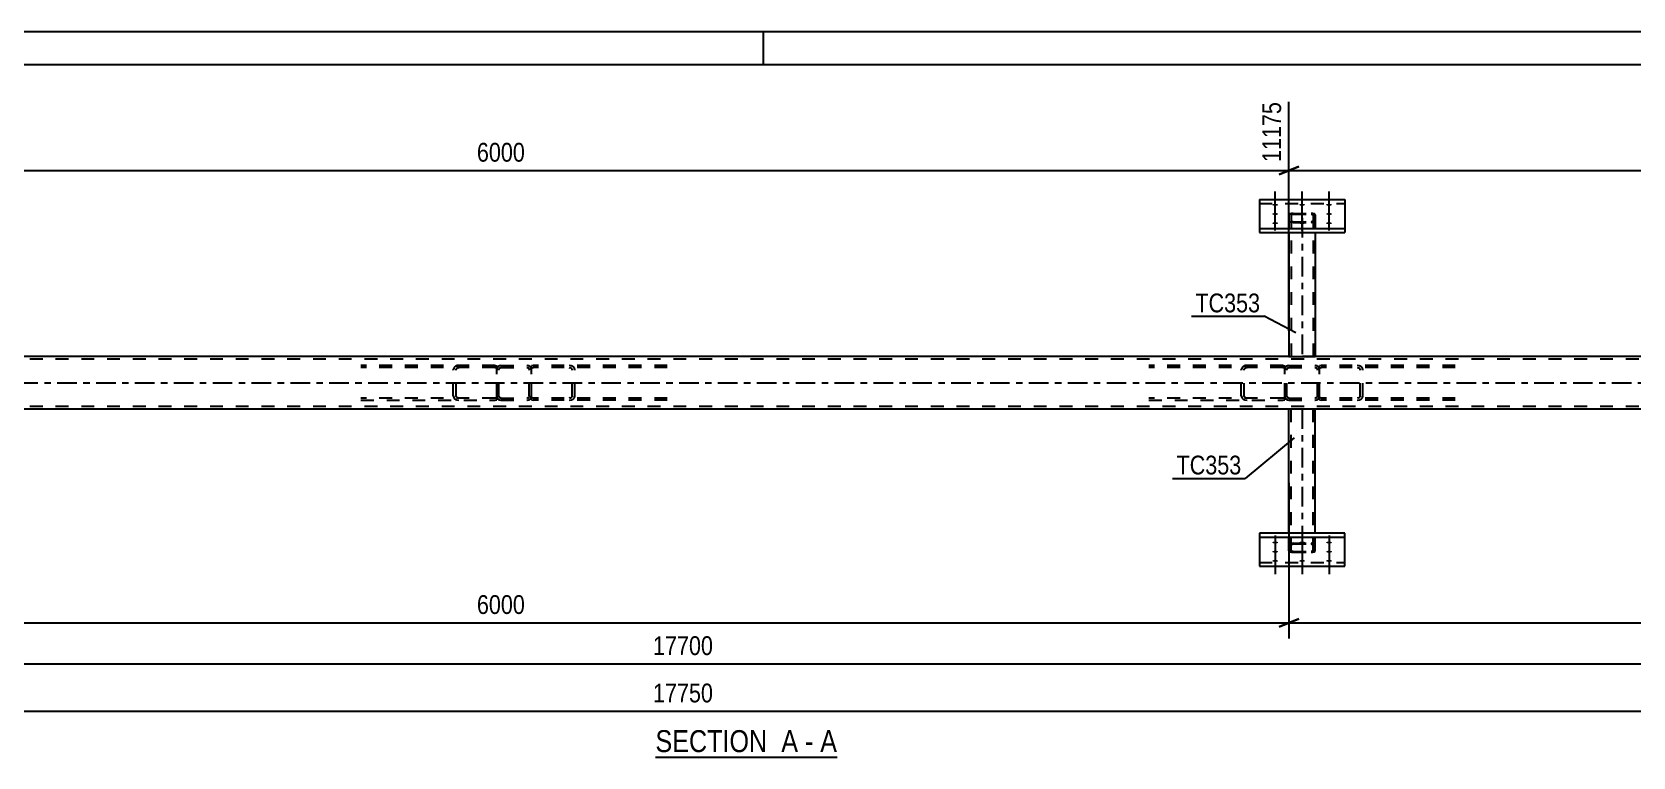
# Model space of a CAD drawing. Header units: millimetres. Extents: x -55 to 786, y -436 to 158.
# Drawn here: x 254.1 to 497.9, y 47.9 to 158.4 of the extents above; entities that cross this region are included whole.
import ezdxf

# ---------------------------------------------------------------- set-up
doc = ezdxf.new("R2010")
doc.units = ezdxf.units.MM
doc.linetypes.add('DXK_LINE_DOT2', pattern=[3.9198, 1.9599, -1.9599])
doc.linetypes.add('DXK_LINE_DOT3', pattern=[5.9187, 2.979, -0.9799, 0.9799, -0.9799])
doc.styles.add('Arial Narrow', font='ARIALN.TTF', dxfattribs={"height": 0.2})

# ---------------------------------------------------------------- blocks, each defined once
blk = doc.blocks.new('Unknown-761543994-1163')
at = {"color": 5, "linetype": 'Continuous'}
for p, q in [((785.5, 158.36), (-55.5, 158.36)), ((365.5, 153.36), (365.5, 158.36)), ((780.5, 153.36), (-50.5, 153.36))]:
    blk.add_line(p, q, dxfattribs=at)
blk = doc.blocks.new('Unknown-761543994-12 - 3091')
at = {"color": 6, "linetype": 'Continuous'}
blk.add_line((349.07, 47.93), (376.72, 47.93), dxfattribs=at)
at = {"color": 0, "linetype": 'Continuous'}
blk.add_wipeout([(367.18, 48.68), (367.18, 52.18), (349.07, 52.18), (349.07, 48.68)], dxfattribs=at)
at = {"color": 7, "linetype": 'Continuous', "style": 'Arial Narrow'}
blk.add_text('SECTION ', height=3.34, dxfattribs=at).set_placement((349.07, 48.68))
at = {"color": 0, "linetype": 'Continuous'}
blk.add_wipeout([(370.79, 48.68), (370.79, 52.18), (368.23, 52.18), (368.23, 48.68)], dxfattribs=at)
blk.add_wipeout([(373.11, 48.68), (373.11, 52.18), (371.84, 52.18), (371.84, 48.68)], dxfattribs=at)
at = {"color": 7, "linetype": 'Continuous', "style": 'Arial Narrow'}
for s, p in [('A', (368.23, 48.68)), ('-', (371.84, 48.68))]:
    blk.add_text(s, height=3.34, dxfattribs=at).set_placement(p)
at = {"color": 0, "linetype": 'Continuous'}
blk.add_wipeout([(376.72, 48.68), (376.72, 52.18), (374.16, 52.18), (374.16, 48.68)], dxfattribs=at)
at = {"color": 7, "linetype": 'Continuous', "style": 'Arial Narrow'}
blk.add_text('A', height=3.34, dxfattribs=at).set_placement((374.16, 48.68))
blk = doc.blocks.new('Part-761543994-3224 - 3091')
at = {"color": 7, "linetype": 'DXK_LINE_DOT2'}
for p, q in [((445.59, 130.59), (445.54, 130.5)), ((445.54, 130.5), (445.54, 127.81)), ((445.54, 129.57), (445.59, 129.49)), ((445.73, 130.66), (445.59, 130.59)), ((445.59, 129.49), (445.73, 129.42)), ((445.94, 130.7), (445.73, 130.66)), ((445.73, 129.42), (445.94, 129.37)), ((445.86, 130.5), (445.88, 130.54)), ((445.86, 130.5), (445.86, 108.92)), ((445.88, 129.53), (445.86, 129.57)), ((445.88, 130.54), (445.95, 130.58)), ((445.95, 129.49), (445.88, 129.53)), ((446.18, 130.72), (445.94, 130.7)), ((445.94, 129.37), (446.18, 129.35)), ((445.95, 130.58), (446.06, 130.6)), ((446.06, 129.47), (445.95, 129.49)), ((446.06, 130.6), (446.18, 130.61)), ((446.18, 129.46), (446.06, 129.47)), ((446.18, 130.72), (448.9, 130.72)), ((446.18, 130.61), (448.9, 130.61)), ((446.18, 129.46), (448.9, 129.46)), ((446.18, 129.35), (448.9, 129.35)), ((449.15, 130.7), (448.9, 130.72)), ((448.9, 130.61), (449.02, 130.6)), ((449.02, 129.47), (448.9, 129.46)), ((448.9, 129.35), (449.15, 129.37)), ((449.02, 130.6), (449.13, 130.58)), ((449.13, 129.49), (449.02, 129.47)), ((449.13, 130.58), (449.2, 130.54)), ((449.2, 129.53), (449.13, 129.49)), ((449.35, 130.66), (449.15, 130.7)), ((449.15, 129.37), (449.35, 129.42)), ((449.2, 130.54), (449.22, 130.5)), ((449.22, 129.57), (449.2, 129.53)), ((449.22, 130.5), (449.22, 108.92)), ((449.49, 130.59), (449.35, 130.66)), ((449.35, 129.42), (449.49, 129.49)), ((449.54, 130.5), (449.49, 130.59)), ((449.49, 129.49), (449.54, 129.57)), ((449.54, 130.5), (449.54, 127.81)), ((449.2, 108.92), (449.22, 108.92))]:
    blk.add_line(p, q, dxfattribs=at)
at = {"color": 7, "linetype": 'DXK_LINE_DOT3'}
blk.add_line((447.54, 130.04), (447.54, 108.92), dxfattribs=at)
at = {"color": 2, "linetype": 'Continuous'}
for p, q in [((445.54, 127.81), (445.54, 108.92)), ((449.54, 127.81), (449.54, 108.92)), ((445.54, 108.92), (449.54, 108.92))]:
    blk.add_line(p, q, dxfattribs=at)
blk = doc.blocks.new('Part-761543994-3164 - 3091')
at = {"color": 7, "linetype": 'DXK_LINE_DOT2'}
for p, q in [((706.54, 108.52), (44.9, 108.52)), ((449.54, 108.92), (445.54, 108.92)), ((706.54, 101.32), (44.9, 101.32)), ((449.54, 100.92), (445.54, 100.92))]:
    blk.add_line(p, q, dxfattribs=at)
at = {"color": 2, "linetype": 'Continuous'}
for p, q in [((445.54, 108.92), (209.54, 108.92)), ((685.54, 108.92), (449.54, 108.92)), ((445.54, 100.92), (209.54, 100.92)), ((685.54, 100.92), (449.54, 100.92))]:
    blk.add_line(p, q, dxfattribs=at)
at = {"color": 7, "linetype": 'DXK_LINE_DOT3'}
blk.add_line((44.9, 104.92), (706.54, 104.92), dxfattribs=at)
blk = doc.blocks.new('Bolt-761543994-3105 - 3091')
at = {"linetype": 'Continuous'}
for points in [[(443.44, 131.89), (443.35, 131.89), (443.26, 131.9), (443.18, 131.92), (443.11, 131.94), (443.06, 131.96), (443.02, 131.99), (443, 132.02), (443, 132.06), (443.02, 132.09), (443.06, 132.12), (443.11, 132.14), (443.18, 132.16), (443.26, 132.18), (443.35, 132.19), (443.44, 132.19), (443.53, 132.19), (443.62, 132.18), (443.7, 132.16), (443.77, 132.14), (443.82, 132.12), (443.86, 132.09), (443.88, 132.06), (443.88, 132.02), (443.86, 131.99), (443.82, 131.96), (443.77, 131.94), (443.7, 131.92), (443.62, 131.9), (443.53, 131.89)], [(447.54, 131.89), (447.45, 131.89), (447.36, 131.9), (447.28, 131.92), (447.21, 131.94), (447.16, 131.96), (447.12, 131.99), (447.1, 132.02), (447.1, 132.06), (447.12, 132.09), (447.16, 132.12), (447.21, 132.14), (447.28, 132.16), (447.36, 132.18), (447.45, 132.19), (447.54, 132.19), (447.63, 132.19), (447.72, 132.18), (447.8, 132.16), (447.87, 132.14), (447.92, 132.12), (447.96, 132.09), (447.98, 132.06), (447.98, 132.02), (447.96, 131.99), (447.92, 131.96), (447.87, 131.94), (447.8, 131.92), (447.72, 131.9), (447.63, 131.89)], [(451.64, 131.89), (451.55, 131.89), (451.46, 131.9), (451.38, 131.92), (451.31, 131.94), (451.26, 131.96), (451.22, 131.99), (451.2, 132.02), (451.2, 132.06), (451.22, 132.09), (451.26, 132.12), (451.31, 132.14), (451.38, 132.16), (451.46, 132.18), (451.55, 132.19), (451.64, 132.19), (451.73, 132.19), (451.82, 132.18), (451.9, 132.16), (451.97, 132.14), (452.02, 132.12), (452.06, 132.09), (452.08, 132.06), (452.08, 132.02), (452.06, 131.99), (452.02, 131.96), (451.97, 131.94), (451.9, 131.92), (451.82, 131.9), (451.73, 131.89)], [(443.44, 130.49), (443.35, 130.49), (443.26, 130.5), (443.18, 130.52), (443.11, 130.54), (443.06, 130.56), (443.02, 130.59), (443, 130.62), (443, 130.65), (443.02, 130.68), (443.06, 130.71), (443.11, 130.74), (443.18, 130.76), (443.26, 130.78), (443.35, 130.78), (443.44, 130.79), (443.53, 130.78), (443.62, 130.78), (443.7, 130.76), (443.77, 130.74), (443.82, 130.71), (443.86, 130.68), (443.88, 130.65), (443.88, 130.62), (443.86, 130.59), (443.82, 130.56), (443.77, 130.54), (443.7, 130.52), (443.62, 130.5), (443.53, 130.49)], [(443.44, 129.08), (443.35, 129.09), (443.26, 129.1), (443.18, 129.11), (443.11, 129.13), (443.06, 129.16), (443.02, 129.19), (443, 129.22), (443, 129.25), (443.02, 129.28), (443.06, 129.31), (443.11, 129.34), (443.18, 129.36), (443.26, 129.37), (443.35, 129.38), (443.44, 129.39), (443.53, 129.38), (443.62, 129.37), (443.7, 129.36), (443.77, 129.34), (443.82, 129.31), (443.86, 129.28), (443.88, 129.25), (443.88, 129.22), (443.86, 129.19), (443.82, 129.16), (443.77, 129.13), (443.7, 129.11), (443.62, 129.1), (443.53, 129.09)], [(447.54, 129.08), (447.45, 129.09), (447.36, 129.1), (447.28, 129.11), (447.21, 129.13), (447.16, 129.16), (447.12, 129.19), (447.1, 129.22), (447.1, 129.25), (447.12, 129.28), (447.16, 129.31), (447.21, 129.34), (447.28, 129.36), (447.36, 129.37), (447.45, 129.38), (447.54, 129.39), (447.63, 129.38), (447.72, 129.37), (447.8, 129.36), (447.87, 129.34), (447.92, 129.31), (447.96, 129.28), (447.98, 129.25), (447.98, 129.22), (447.96, 129.19), (447.92, 129.16), (447.87, 129.13), (447.8, 129.11), (447.72, 129.1), (447.63, 129.09)], [(451.64, 130.49), (451.55, 130.49), (451.46, 130.5), (451.38, 130.52), (451.31, 130.54), (451.26, 130.56), (451.22, 130.59), (451.2, 130.62), (451.2, 130.65), (451.22, 130.68), (451.26, 130.71), (451.31, 130.74), (451.38, 130.76), (451.46, 130.78), (451.55, 130.78), (451.64, 130.79), (451.73, 130.78), (451.82, 130.78), (451.9, 130.76), (451.97, 130.74), (452.02, 130.71), (452.06, 130.68), (452.08, 130.65), (452.08, 130.62), (452.06, 130.59), (452.02, 130.56), (451.97, 130.54), (451.9, 130.52), (451.82, 130.5), (451.73, 130.49)], [(451.64, 129.08), (451.55, 129.09), (451.46, 129.1), (451.38, 129.11), (451.31, 129.13), (451.26, 129.16), (451.22, 129.19), (451.2, 129.22), (451.2, 129.25), (451.22, 129.28), (451.26, 129.31), (451.31, 129.34), (451.38, 129.36), (451.46, 129.37), (451.55, 129.38), (451.64, 129.39), (451.73, 129.38), (451.82, 129.37), (451.9, 129.36), (451.97, 129.34), (452.02, 129.31), (452.06, 129.28), (452.08, 129.25), (452.08, 129.22), (452.06, 129.19), (452.02, 129.16), (451.97, 129.13), (451.9, 129.11), (451.82, 129.1), (451.73, 129.09)]]:
    blk.add_hatch(color=1, dxfattribs=at).paths.add_polyline_path(points)
at = {"color": 1, "linetype": 'Continuous'}
for p, q in [((443.44, 130.95), (443.44, 134.07)), ((443.44, 129.55), (443.44, 132.67)), ((447.54, 130.95), (447.54, 134.07)), ((451.64, 130.95), (451.64, 134.07)), ((451.64, 129.55), (451.64, 132.67)), ((443.44, 128.15), (443.44, 131.27)), ((447.54, 128.15), (447.54, 131.27)), ((451.64, 128.15), (451.64, 131.27))]:
    blk.add_line(p, q, dxfattribs=at)
blk = doc.blocks.new('Bolt-761543994-3108 - 3091')
at = {"linetype": 'Continuous'}
for points in [[(443.44, 80.75), (443.53, 80.75), (443.62, 80.74), (443.7, 80.73), (443.77, 80.7), (443.82, 80.68), (443.86, 80.65), (443.88, 80.62), (443.88, 80.59), (443.86, 80.56), (443.82, 80.53), (443.77, 80.5), (443.7, 80.48), (443.62, 80.47), (443.53, 80.46), (443.44, 80.45), (443.35, 80.46), (443.26, 80.47), (443.18, 80.48), (443.11, 80.5), (443.06, 80.53), (443.02, 80.56), (443, 80.59), (443, 80.62), (443.02, 80.65), (443.06, 80.68), (443.11, 80.7), (443.18, 80.73), (443.26, 80.74), (443.35, 80.75)], [(447.54, 80.75), (447.63, 80.75), (447.72, 80.74), (447.8, 80.73), (447.87, 80.7), (447.92, 80.68), (447.96, 80.65), (447.98, 80.62), (447.98, 80.59), (447.96, 80.56), (447.92, 80.53), (447.87, 80.5), (447.8, 80.48), (447.72, 80.47), (447.63, 80.46), (447.54, 80.45), (447.45, 80.46), (447.36, 80.47), (447.28, 80.48), (447.21, 80.5), (447.16, 80.53), (447.12, 80.56), (447.1, 80.59), (447.1, 80.62), (447.12, 80.65), (447.16, 80.68), (447.21, 80.7), (447.28, 80.73), (447.36, 80.74), (447.45, 80.75)], [(451.64, 80.75), (451.73, 80.75), (451.82, 80.74), (451.9, 80.73), (451.97, 80.7), (452.02, 80.68), (452.06, 80.65), (452.08, 80.62), (452.08, 80.59), (452.06, 80.56), (452.02, 80.53), (451.97, 80.5), (451.9, 80.48), (451.82, 80.47), (451.73, 80.46), (451.64, 80.45), (451.55, 80.46), (451.46, 80.47), (451.38, 80.48), (451.31, 80.5), (451.26, 80.53), (451.22, 80.56), (451.2, 80.59), (451.2, 80.62), (451.22, 80.65), (451.26, 80.68), (451.31, 80.7), (451.38, 80.73), (451.46, 80.74), (451.55, 80.75)], [(443.44, 79.35), (443.53, 79.35), (443.62, 79.34), (443.7, 79.32), (443.77, 79.3), (443.82, 79.28), (443.86, 79.25), (443.88, 79.22), (443.88, 79.19), (443.86, 79.15), (443.82, 79.13), (443.77, 79.1), (443.7, 79.08), (443.62, 79.06), (443.53, 79.05), (443.44, 79.05), (443.35, 79.05), (443.26, 79.06), (443.18, 79.08), (443.11, 79.1), (443.06, 79.13), (443.02, 79.15), (443, 79.19), (443, 79.22), (443.02, 79.25), (443.06, 79.28), (443.11, 79.3), (443.18, 79.32), (443.26, 79.34), (443.35, 79.35)], [(451.64, 79.35), (451.73, 79.35), (451.82, 79.34), (451.9, 79.32), (451.97, 79.3), (452.02, 79.28), (452.06, 79.25), (452.08, 79.22), (452.08, 79.19), (452.06, 79.15), (452.02, 79.13), (451.97, 79.1), (451.9, 79.08), (451.82, 79.06), (451.73, 79.05), (451.64, 79.05), (451.55, 79.05), (451.46, 79.06), (451.38, 79.08), (451.31, 79.1), (451.26, 79.13), (451.22, 79.15), (451.2, 79.19), (451.2, 79.22), (451.22, 79.25), (451.26, 79.28), (451.31, 79.3), (451.38, 79.32), (451.46, 79.34), (451.55, 79.35)], [(443.44, 77.95), (443.53, 77.95), (443.62, 77.94), (443.7, 77.92), (443.77, 77.9), (443.82, 77.87), (443.86, 77.85), (443.88, 77.81), (443.88, 77.78), (443.86, 77.75), (443.82, 77.72), (443.77, 77.7), (443.7, 77.68), (443.62, 77.66), (443.53, 77.65), (443.44, 77.65), (443.35, 77.65), (443.26, 77.66), (443.18, 77.68), (443.11, 77.7), (443.06, 77.72), (443.02, 77.75), (443, 77.78), (443, 77.81), (443.02, 77.85), (443.06, 77.87), (443.11, 77.9), (443.18, 77.92), (443.26, 77.94), (443.35, 77.95)], [(447.54, 77.95), (447.63, 77.95), (447.72, 77.94), (447.8, 77.92), (447.87, 77.9), (447.92, 77.87), (447.96, 77.85), (447.98, 77.81), (447.98, 77.78), (447.96, 77.75), (447.92, 77.72), (447.87, 77.7), (447.8, 77.68), (447.72, 77.66), (447.63, 77.65), (447.54, 77.65), (447.45, 77.65), (447.36, 77.66), (447.28, 77.68), (447.21, 77.7), (447.16, 77.72), (447.12, 77.75), (447.1, 77.78), (447.1, 77.81), (447.12, 77.85), (447.16, 77.87), (447.21, 77.9), (447.28, 77.92), (447.36, 77.94), (447.45, 77.95)], [(451.64, 77.95), (451.73, 77.95), (451.82, 77.94), (451.9, 77.92), (451.97, 77.9), (452.02, 77.87), (452.06, 77.85), (452.08, 77.81), (452.08, 77.78), (452.06, 77.75), (452.02, 77.72), (451.97, 77.7), (451.9, 77.68), (451.82, 77.66), (451.73, 77.65), (451.64, 77.65), (451.55, 77.65), (451.46, 77.66), (451.38, 77.68), (451.31, 77.7), (451.26, 77.72), (451.22, 77.75), (451.2, 77.78), (451.2, 77.81), (451.22, 77.85), (451.26, 77.87), (451.31, 77.9), (451.38, 77.92), (451.46, 77.94), (451.55, 77.95)]]:
    blk.add_hatch(color=1, dxfattribs=at).paths.add_polyline_path(points)
at = {"color": 1, "linetype": 'Continuous'}
for p, q in [((443.44, 81.69), (443.44, 78.57)), ((447.54, 81.69), (447.54, 78.57)), ((451.64, 81.69), (451.64, 78.57)), ((443.44, 80.29), (443.44, 77.17)), ((443.44, 78.89), (443.44, 75.77)), ((447.54, 78.89), (447.54, 75.77)), ((451.64, 80.29), (451.64, 77.17)), ((451.64, 78.89), (451.64, 75.77))]:
    blk.add_line(p, q, dxfattribs=at)
blk = doc.blocks.new('Part-761543994-3246 - 3091')
at = {"color": 2, "linetype": 'Continuous'}
for p, q in [((448.9, 100.92), (445.54, 100.92)), ((445.54, 82.03), (445.54, 100.92)), ((449.54, 100.92), (448.9, 100.92)), ((449.54, 82.03), (449.54, 100.92))]:
    blk.add_line(p, q, dxfattribs=at)
at = {"color": 7, "linetype": 'DXK_LINE_DOT2'}
for p, q in [((445.86, 79.34), (445.86, 100.92)), ((449.2, 100.92), (449.02, 100.92)), ((449.22, 100.92), (449.2, 100.92)), ((449.22, 79.34), (449.22, 100.92)), ((445.54, 79.34), (445.54, 82.03)), ((445.94, 80.47), (445.73, 80.42)), ((446.18, 80.49), (445.94, 80.47)), ((446.18, 80.49), (448.9, 80.49)), ((449.15, 80.47), (448.9, 80.49)), ((449.35, 80.42), (449.15, 80.47)), ((449.54, 79.34), (449.54, 82.03)), ((445.59, 80.35), (445.54, 80.27)), ((445.54, 79.34), (445.59, 79.25)), ((445.73, 80.42), (445.59, 80.35)), ((445.59, 79.25), (445.73, 79.18)), ((445.73, 79.18), (445.94, 79.14)), ((445.86, 80.27), (445.88, 80.31)), ((445.88, 79.3), (445.86, 79.34)), ((445.88, 80.31), (445.95, 80.35)), ((445.95, 79.26), (445.88, 79.3)), ((445.94, 79.14), (446.18, 79.12)), ((445.95, 80.35), (446.06, 80.37)), ((446.06, 79.24), (445.95, 79.26)), ((446.06, 80.37), (446.18, 80.38)), ((446.18, 79.23), (446.06, 79.24)), ((446.18, 80.38), (448.9, 80.38)), ((446.18, 79.23), (448.9, 79.23)), ((446.18, 79.12), (448.9, 79.12)), ((448.9, 80.38), (449.02, 80.37)), ((449.02, 79.24), (448.9, 79.23)), ((448.9, 79.12), (449.15, 79.14)), ((449.02, 80.37), (449.13, 80.35)), ((449.13, 79.26), (449.02, 79.24)), ((449.13, 80.35), (449.2, 80.31)), ((449.2, 79.3), (449.13, 79.26)), ((449.15, 79.14), (449.35, 79.18)), ((449.2, 80.31), (449.22, 80.27)), ((449.22, 79.34), (449.2, 79.3)), ((449.49, 80.35), (449.35, 80.42)), ((449.35, 79.18), (449.49, 79.25)), ((449.54, 80.27), (449.49, 80.35)), ((449.49, 79.25), (449.54, 79.34))]:
    blk.add_line(p, q, dxfattribs=at)
at = {"color": 7, "linetype": 'DXK_LINE_DOT3'}
blk.add_line((447.54, 100.92), (447.54, 79.8), dxfattribs=at)
blk = doc.blocks.new('Part-761543994-3254 - 3091')
at = {"color": 7, "linetype": 'DXK_LINE_DOT2'}
for p, q in [((445.54, 107.56), (445.3, 107.51)), ((445.54, 107.56), (449.54, 107.56)), ((449.79, 107.51), (449.54, 107.56)), ((444.95, 107.16), (444.9, 106.92)), ((444.9, 102.92), (444.9, 106.92)), ((445.22, 106.92), (445.25, 107.04)), ((445.22, 102.92), (445.22, 106.92)), ((445.42, 107.21), (445.54, 107.24)), ((445.54, 107.24), (449.54, 107.24)), ((449.54, 107.24), (449.66, 107.21)), ((449.84, 107.04), (449.86, 106.92)), ((449.86, 102.92), (449.86, 106.92)), ((450.18, 106.92), (450.13, 107.16)), ((450.18, 102.92), (450.18, 106.92)), ((444.9, 102.92), (444.95, 102.67)), ((445.25, 102.8), (445.22, 102.92)), ((445.54, 102.6), (445.42, 102.62)), ((445.54, 102.6), (449.54, 102.6)), ((449.66, 102.62), (449.54, 102.6)), ((449.86, 102.92), (449.84, 102.8)), ((450.13, 102.67), (450.18, 102.92)), ((445.3, 102.33), (445.54, 102.28)), ((445.54, 102.28), (449.54, 102.28)), ((449.54, 102.28), (449.79, 102.33))]:
    blk.add_line(p, q, dxfattribs=at)
for centre, radius, start, end in [((445.54, 106.92), 0.64, 112.5, 157.5), ((449.54, 106.92), 0.64, 22.5, 67.5), ((445.54, 106.92), 0.32, 112.5, 157.5), ((449.54, 106.92), 0.32, 22.5, 67.5), ((445.54, 102.92), 0.64, 202.5, 247.5), ((445.54, 102.92), 0.32, 202.5, 247.5), ((449.54, 102.92), 0.32, 292.5, 337.5), ((449.54, 102.92), 0.64, 292.5, 337.5)]:
    blk.add_arc(centre, radius, start, end, dxfattribs=at)
blk = doc.blocks.new('Part-761543994-3197 - 3091')
at = {"color": 2, "linetype": 'Continuous'}
for p, q in [((441.04, 132.86), (454.04, 132.86)), ((441.04, 132.86), (441.04, 127.81)), ((454.04, 132.86), (454.04, 127.81)), ((441.04, 128.41), (454.04, 128.41)), ((441.04, 127.81), (454.04, 127.81))]:
    blk.add_line(p, q, dxfattribs=at)
at = {"color": 7, "linetype": 'DXK_LINE_DOT2'}
blk.add_line((441.04, 132.26), (454.04, 132.26), dxfattribs=at)
blk = doc.blocks.new('Part-761543994-3200 - 3091')
at = {"color": 2, "linetype": 'Continuous'}
for p, q in [((454.04, 82.03), (441.04, 82.03)), ((441.04, 82.03), (441.04, 76.98)), ((441.04, 81.42), (454.04, 81.42)), ((454.04, 76.98), (454.04, 82.03)), ((441.04, 76.98), (454.04, 76.98))]:
    blk.add_line(p, q, dxfattribs=at)
at = {"color": 7, "linetype": 'DXK_LINE_DOT2'}
blk.add_line((441.04, 77.58), (454.04, 77.58), dxfattribs=at)
blk = doc.blocks.new('Part-761543994-3255 - 3091')
at = {"color": 7, "linetype": 'DXK_LINE_DOT2'}
for p, q in [((325.54, 107.56), (325.3, 107.51)), ((325.54, 107.56), (329.54, 107.56)), ((329.79, 107.51), (329.54, 107.56)), ((324.95, 107.16), (324.9, 106.92)), ((324.9, 102.92), (324.9, 106.92)), ((325.22, 106.92), (325.25, 107.04)), ((325.22, 102.92), (325.22, 106.92)), ((325.42, 107.21), (325.54, 107.24)), ((325.54, 107.24), (329.54, 107.24)), ((329.54, 107.24), (329.66, 107.21)), ((329.84, 107.04), (329.86, 106.92)), ((329.86, 102.92), (329.86, 106.92)), ((330.18, 106.92), (330.13, 107.16)), ((330.18, 102.92), (330.18, 106.92)), ((324.9, 102.92), (324.95, 102.67)), ((325.25, 102.8), (325.22, 102.92)), ((325.54, 102.6), (325.42, 102.62)), ((325.54, 102.6), (329.54, 102.6)), ((329.66, 102.62), (329.54, 102.6)), ((329.86, 102.92), (329.84, 102.8)), ((330.13, 102.67), (330.18, 102.92)), ((325.3, 102.33), (325.54, 102.28)), ((325.54, 102.28), (329.54, 102.28)), ((329.54, 102.28), (329.79, 102.33))]:
    blk.add_line(p, q, dxfattribs=at)
for centre, radius, start, end in [((325.54, 106.92), 0.64, 112.5, 157.5), ((329.54, 106.92), 0.64, 22.5, 67.5), ((325.54, 106.92), 0.32, 112.5, 157.5), ((329.54, 106.92), 0.32, 22.5, 67.5), ((325.54, 102.92), 0.64, 202.5, 247.5), ((325.54, 102.92), 0.32, 202.5, 247.5), ((329.54, 102.92), 0.32, 292.5, 337.5), ((329.54, 102.92), 0.64, 292.5, 337.5)]:
    blk.add_arc(centre, radius, start, end, dxfattribs=at)
blk = doc.blocks.new('Part-761543994-3260 - 3091')
at = {"color": 7, "linetype": 'DXK_LINE_DOT2'}
for p, q in [((450.44, 107.56), (450.18, 107.52)), ((450.18, 102.32), (450.18, 107.52)), ((470.86, 107.56), (450.44, 107.56)), ((456.27, 107.51), (455.93, 107.56)), ((450.18, 107.17), (450.27, 107.21)), ((450.27, 107.21), (450.44, 107.24)), ((470.86, 107.24), (450.44, 107.24)), ((455.93, 107.24), (456.1, 107.21)), ((456.34, 107.04), (456.37, 106.92)), ((456.37, 102.92), (456.37, 106.92)), ((456.81, 106.92), (456.74, 107.16)), ((456.81, 102.92), (456.81, 106.92)), ((450.27, 102.62), (450.18, 102.67)), ((450.44, 102.6), (450.27, 102.62)), ((470.86, 102.6), (450.44, 102.6)), ((456.1, 102.62), (455.93, 102.6)), ((456.37, 102.92), (456.34, 102.8)), ((456.74, 102.67), (456.81, 102.92)), ((450.18, 102.32), (450.44, 102.28)), ((470.86, 102.28), (450.44, 102.28)), ((455.93, 102.28), (456.27, 102.33))]:
    blk.add_line(p, q, dxfattribs=at)
for centre, radius, start, end in [((456.06, 106.73), 0.802, 32.4104, 75.4453), ((456, 106.83), 0.401, 32.4104, 75.4453), ((456, 103.01), 0.401, 284.5547, 327.5896), ((456.06, 103.1), 0.802, 284.5547, 327.5896)]:
    blk.add_arc(centre, radius, start, end, dxfattribs=at)
blk = doc.blocks.new('Part-761543994-3262 - 3091')
at = {"color": 7, "linetype": 'DXK_LINE_DOT2'}
for p, q in [((330.44, 107.56), (330.18, 107.52)), ((330.18, 102.32), (330.18, 107.52)), ((350.86, 107.56), (330.44, 107.56)), ((336.27, 107.51), (335.93, 107.56)), ((330.18, 107.17), (330.27, 107.21)), ((330.27, 107.21), (330.44, 107.24)), ((350.86, 107.24), (330.44, 107.24)), ((335.93, 107.24), (336.1, 107.21)), ((336.34, 107.04), (336.37, 106.92)), ((336.37, 102.92), (336.37, 106.92)), ((336.81, 106.92), (336.74, 107.16)), ((336.81, 102.92), (336.81, 106.92)), ((330.27, 102.62), (330.18, 102.67)), ((330.44, 102.6), (330.27, 102.62)), ((350.86, 102.6), (330.44, 102.6)), ((336.1, 102.62), (335.93, 102.6)), ((336.37, 102.92), (336.34, 102.8)), ((336.74, 102.67), (336.81, 102.92)), ((330.18, 102.32), (330.44, 102.28)), ((350.86, 102.28), (330.44, 102.28)), ((335.93, 102.28), (336.27, 102.33))]:
    blk.add_line(p, q, dxfattribs=at)
for centre, radius, start, end in [((336.06, 106.73), 0.802, 32.4104, 75.4453), ((336, 106.83), 0.401, 32.4104, 75.4453), ((336, 103.01), 0.401, 284.5547, 327.5896), ((336.06, 103.1), 0.802, 284.5547, 327.5896)]:
    blk.add_arc(centre, radius, start, end, dxfattribs=at)
blk = doc.blocks.new('Part-761543994-3263 - 3091')
at = {"color": 7, "linetype": 'DXK_LINE_DOT2'}
for p, q in [((444.64, 107.56), (424.22, 107.56)), ((439.15, 107.56), (438.82, 107.51)), ((444.64, 107.56), (444.9, 107.52)), ((444.9, 102.32), (444.9, 107.52)), ((444.64, 107.24), (424.22, 107.24)), ((438.34, 107.16), (438.27, 106.92)), ((438.27, 102.92), (438.27, 106.92)), ((438.71, 106.92), (438.75, 107.04)), ((438.71, 102.92), (438.71, 106.92)), ((438.99, 107.21), (439.15, 107.24)), ((444.64, 107.24), (444.81, 107.21)), ((444.81, 107.21), (444.9, 107.17)), ((444.64, 102.6), (424.22, 102.6)), ((438.27, 102.92), (438.34, 102.67)), ((438.75, 102.8), (438.71, 102.92)), ((439.15, 102.6), (438.99, 102.62)), ((444.81, 102.62), (444.64, 102.6)), ((444.9, 102.67), (444.81, 102.62)), ((424.22, 102.28), (444.64, 102.28)), ((438.82, 102.33), (439.15, 102.28)), ((444.64, 102.28), (444.9, 102.32))]:
    blk.add_line(p, q, dxfattribs=at)
for centre, radius, start, end in [((439.02, 106.73), 0.802, 104.5547, 147.5896), ((439.09, 106.83), 0.401, 104.5547, 147.5896), ((439.02, 103.1), 0.802, 212.4104, 255.4453), ((439.09, 103.01), 0.401, 212.4104, 255.4453)]:
    blk.add_arc(centre, radius, start, end, dxfattribs=at)
blk = doc.blocks.new('Part-761543994-3265 - 3091')
at = {"color": 7, "linetype": 'DXK_LINE_DOT2'}
for p, q in [((324.64, 107.56), (304.22, 107.56)), ((319.15, 107.56), (318.82, 107.51)), ((324.64, 107.56), (324.9, 107.52)), ((324.9, 102.32), (324.9, 107.52)), ((324.64, 107.24), (304.22, 107.24)), ((318.34, 107.16), (318.27, 106.92)), ((318.27, 102.92), (318.27, 106.92)), ((318.71, 106.92), (318.75, 107.04)), ((318.71, 102.92), (318.71, 106.92)), ((318.99, 107.21), (319.15, 107.24)), ((324.64, 107.24), (324.81, 107.21)), ((324.81, 107.21), (324.9, 107.17)), ((324.64, 102.6), (304.22, 102.6)), ((318.27, 102.92), (318.34, 102.67)), ((318.75, 102.8), (318.71, 102.92)), ((319.15, 102.6), (318.99, 102.62)), ((324.81, 102.62), (324.64, 102.6)), ((324.9, 102.67), (324.81, 102.62)), ((304.22, 102.28), (324.64, 102.28)), ((318.82, 102.33), (319.15, 102.28)), ((324.64, 102.28), (324.9, 102.32))]:
    blk.add_line(p, q, dxfattribs=at)
for centre, radius, start, end in [((319.02, 106.73), 0.802, 104.5547, 147.5896), ((319.09, 106.83), 0.401, 104.5547, 147.5896), ((319.02, 103.1), 0.802, 212.4104, 255.4453), ((319.09, 103.01), 0.401, 212.4104, 255.4453)]:
    blk.add_arc(centre, radius, start, end, dxfattribs=at)
blk = doc.blocks.new('StraightDimension-761543994-3299 - 3091')
at = {"color": 7, "linetype": 'Continuous'}
for p, q in [((205.54, 93.52), (205.54, 65.97)), ((445.54, 89.7), (445.54, 65.97)), ((207.04, 68.97), (204.04, 67.77)), ((205.54, 68.37), (445.54, 68.37)), ((444.04, 67.77), (447.04, 68.97))]:
    blk.add_line(p, q, dxfattribs=at)
at = {"color": 0}
blk.add_wipeout([(329.8, 69.12), (329.8, 73.32), (321.28, 73.32), (321.28, 69.12)], dxfattribs=at)
at = {"color": 3, "style": 'Arial Narrow'}
blk.add_text('6000', height=2.863, dxfattribs=at).set_placement((321.88, 69.72))
blk = doc.blocks.new('StraightDimension-761543994-3313 - 3091')
at = {"color": 7, "linetype": 'Continuous'}
for p, q in [((685.54, 91.74), (685.54, 65.97)), ((445.54, 89.7), (445.54, 65.97)), ((447.04, 68.97), (444.04, 67.77)), ((445.54, 68.37), (685.54, 68.37)), ((684.04, 67.77), (687.04, 68.97))]:
    blk.add_line(p, q, dxfattribs=at)
at = {"color": 0}
blk.add_wipeout([(569.8, 69.12), (569.8, 73.32), (561.28, 73.32), (561.28, 69.12)], dxfattribs=at)
at = {"color": 3, "style": 'Arial Narrow'}
blk.add_text('6000', height=2.863, dxfattribs=at).set_placement((561.88, 69.72))
blk = doc.blocks.new('StraightDimension-761543994-3454 - 3091')
at = {"color": 7, "linetype": 'Continuous'}
for p, q in [((445.54, 112.82), (445.54, 147.7)), ((205.54, 112.82), (205.54, 145.87)), ((207.04, 137.86), (204.04, 136.66)), ((205.54, 137.26), (445.54, 137.26)), ((444.04, 136.66), (447.04, 137.86))]:
    blk.add_line(p, q, dxfattribs=at)
at = {"color": 0, "linetype": 'Continuous'}
blk.add_wipeout([(444.94, 148.3), (440.74, 148.3), (440.74, 137.96), (444.94, 137.96)], dxfattribs=at)
at = {"color": 0}
blk.add_wipeout([(329.8, 138.01), (329.8, 142.21), (321.28, 142.21), (321.28, 138.01)], dxfattribs=at)
at = {"color": 3, "linetype": 'Continuous', "style": 'Arial Narrow'}
blk.add_text('11175', height=2.863, rotation=90.0002, dxfattribs=at).set_placement((444.34, 138.56))
at = {"color": 3, "style": 'Arial Narrow'}
blk.add_text('6000', height=2.863, dxfattribs=at).set_placement((321.88, 138.61))
blk = doc.blocks.new('StraightDimension-761543994-3467 - 3091')
at = {"color": 7, "linetype": 'Continuous'}
for p, q in [((445.54, 112.82), (445.54, 147.7)), ((685.54, 117.28), (685.54, 147.7)), ((447.04, 137.86), (444.04, 136.66)), ((445.54, 137.26), (685.54, 137.26)), ((684.04, 136.66), (687.04, 137.86))]:
    blk.add_line(p, q, dxfattribs=at)
at = {"color": 0, "linetype": 'Continuous'}
blk.add_wipeout([(684.94, 148.3), (680.74, 148.3), (680.74, 137.96), (684.94, 137.96)], dxfattribs=at)
at = {"color": 0}
blk.add_wipeout([(569.8, 138.01), (569.8, 142.21), (561.28, 142.21), (561.28, 138.01)], dxfattribs=at)
at = {"color": 3, "linetype": 'Continuous', "style": 'Arial Narrow'}
blk.add_text('17175', height=2.863, rotation=90.0002, dxfattribs=at).set_placement((684.34, 138.56))
at = {"color": 3, "style": 'Arial Narrow'}
blk.add_text('6000', height=2.863, dxfattribs=at).set_placement((561.88, 138.61))
blk = doc.blocks.new('StraightDimension-761543994-8621 - 3091')
at = {"color": 7, "linetype": 'Continuous'}
blk.add_line((0, 62.11), (706.54, 62.11), dxfattribs=at)
at = {"color": 0}
blk.add_wipeout([(358.44, 62.86), (358.44, 67.06), (348.1, 67.06), (348.1, 62.86)], dxfattribs=at)
at = {"color": 3, "style": 'Arial Narrow'}
blk.add_text('17700', height=2.863, dxfattribs=at).set_placement((348.7, 63.46))
blk = doc.blocks.new('StraightDimension-761543994-8687 - 3091')
at = {"color": 7, "linetype": 'Continuous'}
blk.add_line((-1, 54.9), (707.54, 54.9), dxfattribs=at)
at = {"color": 0}
blk.add_wipeout([(358.44, 55.65), (358.44, 59.85), (348.1, 59.85), (348.1, 55.65)], dxfattribs=at)
at = {"color": 3, "style": 'Arial Narrow'}
blk.add_text('17750', height=2.863, dxfattribs=at).set_placement((348.7, 56.25))
blk = doc.blocks.new('Mark-761543994-3242 - 3091')
at = {"color": 0}
blk.add_wipeout([(438.29, 90.97), (438.29, 93.97), (428.42, 93.97), (428.42, 90.97)], dxfattribs=at)
blk.add_wipeout([(438.29, 90.97), (438.29, 93.97), (428.42, 93.97), (428.42, 90.97)], dxfattribs=at)
at = {"color": 30, "linetype": 'Continuous'}
for p in [(446.35, 96.54), (427.82, 90.37)]:
    blk.add_line(p, (438.89, 90.37), dxfattribs=at)
at = {"color": 3, "style": 'Arial Narrow'}
blk.add_text('TC353', height=2.863, dxfattribs=at).set_placement((428.42, 90.97))
blk = doc.blocks.new('Mark-761543994-3220 - 3091')
at = {"color": 0}
blk.add_wipeout([(441.16, 115.66), (441.16, 118.66), (431.29, 118.66), (431.29, 115.66)], dxfattribs=at)
blk.add_wipeout([(441.16, 115.66), (441.16, 118.66), (431.29, 118.66), (431.29, 115.66)], dxfattribs=at)
at = {"color": 30, "linetype": 'Continuous'}
for p in [(430.69, 115.06), (446.59, 112.55)]:
    blk.add_line(p, (441.76, 115.06), dxfattribs=at)
at = {"color": 3, "style": 'Arial Narrow'}
blk.add_text('TC353', height=2.863, dxfattribs=at).set_placement((431.29, 115.66))

msp = doc.modelspace()

# ---------------------------------------------------------------- block references
for name in ['Unknown-761543994-1163', 'Part-761543994-3197 - 3091', 'Bolt-761543994-3105 - 3091', 'Part-761543994-3224 - 3091', 'Part-761543994-3164 - 3091', 'Part-761543994-3265 - 3091', 'Part-761543994-3255 - 3091', 'Part-761543994-3262 - 3091', 'Part-761543994-3263 - 3091', 'Part-761543994-3254 - 3091', 'Part-761543994-3260 - 3091', 'Part-761543994-3246 - 3091', 'Part-761543994-3200 - 3091', 'Bolt-761543994-3108 - 3091']:
    msp.add_blockref(name, (0, 0))

# ---------------------------------------------------------------- next in the draw order: block references
for name in ['StraightDimension-761543994-3454 - 3091', 'StraightDimension-761543994-3299 - 3091', 'Unknown-761543994-12 - 3091']:
    msp.add_blockref(name, (0, 0))

# ---------------------------------------------------------------- next in the draw order: block references
for name in ['StraightDimension-761543994-3467 - 3091', 'StraightDimension-761543994-3313 - 3091']:
    msp.add_blockref(name, (0, 0))

# ---------------------------------------------------------------- next in the draw order: block references
for name in ['Mark-761543994-3220 - 3091', 'StraightDimension-761543994-8621 - 3091']:
    msp.add_blockref(name, (0, 0))

# ---------------------------------------------------------------- next in the draw order: block references
msp.add_blockref('StraightDimension-761543994-8687 - 3091', (0, 0))

# ---------------------------------------------------------------- next in the draw order: block references
msp.add_blockref('Mark-761543994-3242 - 3091', (0, 0))

doc.saveas('drawing.dxf')
